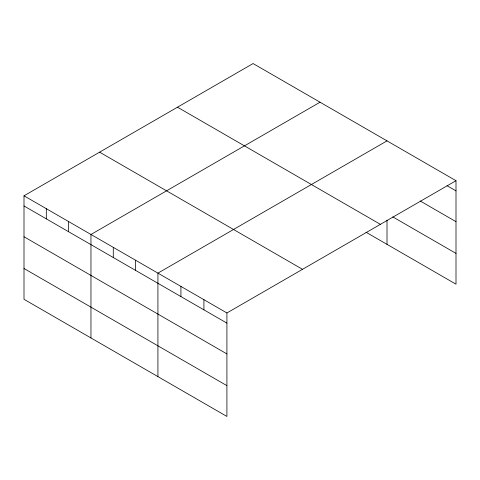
<?xml version="1.0" encoding="UTF-8"?>
<svg xmlns="http://www.w3.org/2000/svg" width="480" height="480" viewBox="0 0 480 480"><rect width="100%" height="100%" fill="white"/><g stroke="black" fill="none" stroke-linecap="round" stroke-linejoin="round"><path stroke-width="0.72" d="M24 195.81L226.914 312.966L226.914 416.448L24 299.298L24 195.81L253.086 63.552L456 180.702L456 284.19L365.964 232.206M320.046 102.21L90.96 234.474L90.96 337.956M387.006 140.874L157.926 273.132L157.926 376.614M226.914 312.966L456 180.702M447.054 185.7L456 190.866M420.228 201.006L456 221.664M392.76 216.882L456 253.392M177.486 107.196L380.4 224.352M99.6 152.166L302.514 269.316M24 205.974L226.914 323.124M24 236.772L226.914 353.922M24 268.5L226.914 385.65M387.006 220.158L387.006 244.356M203.916 299.688L203.916 309.852M180.924 286.41L180.924 296.574M135.606 260.244L135.606 270.408M113.286 247.362L113.286 257.52M68.64 221.586L68.64 231.75M46.32 208.698L46.32 218.862"/></g></svg>
